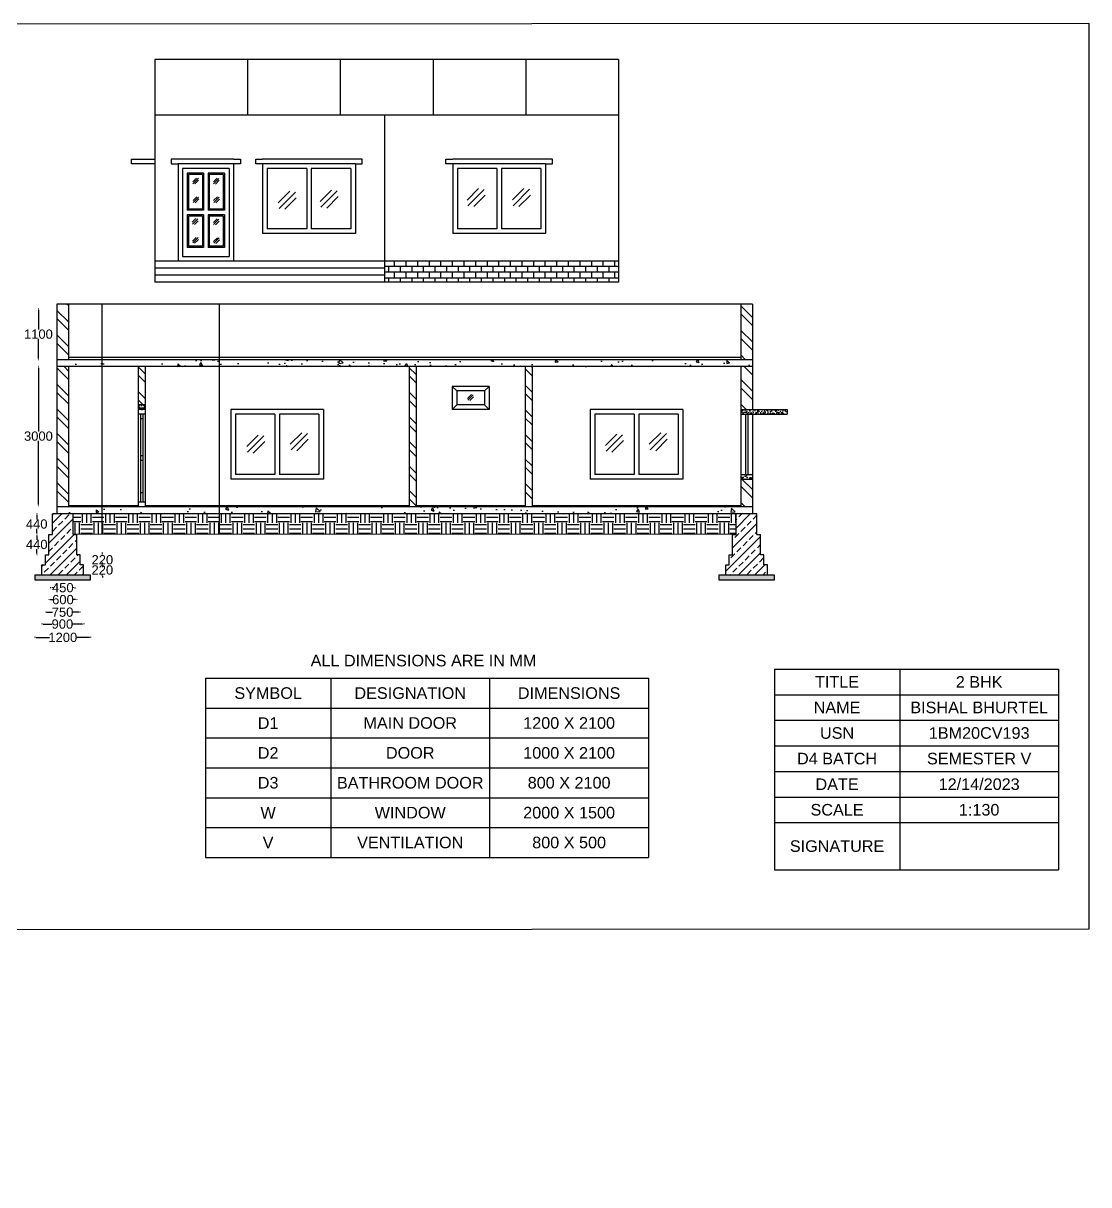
# Model space of a CAD drawing. Header units: inches. Extents: x 822425 to 858460, y 671225 to 696279.
# Drawn here: x 835479 to 858460, y 671225 to 696279 of the extents above; entities that cross this region are included whole.
import ezdxf

# ---------------------------------------------------------------- set-up
doc = ezdxf.new("R2010")
doc.units = ezdxf.units.IN
doc.header["$MEASUREMENT"] = 0
for name, color, linetype in [('DIM', 250, 'Continuous'), ('HATC', 1, 'Continuous'), ('TEXT', 5, 'Continuous')]:
    doc.layers.add(name, color=color, linetype=linetype)
doc.styles.add('Annotative', font='Arial.ttf', dxfattribs={"height": 250})
doc.styles.get("Standard").update_dxf_attribs({"font": 'Arial.ttf'})
doc.dimstyles.new('Annotative', dxfattribs={"dimscale": 0, "dimtxt": 200, "dimasz": 25, "dimexe": 0.18, "dimexo": 0.0625, "dimgap": 0.09, "dimtad": 0, "dimtih": 1, "dimtoh": 1, "dimdec": 0, "dimzin": 0, "dimdsep": 46, "dimtxsty": 'Standard', "dimcen": 0.09, "dimadec": 0, "dimazin": 0, "dimtfac": 1, "dimtdec": 0, "dimtofl": 0, "dimtmove": 0, "dimatfit": 3, "dimfxl": 0, "dimtolj": 1, "dimtzin": 0, "dimarcsym": 0})
pattern_1 = [(320, (0, 0), (-188.2564, -2151.7805), [225, -2475]), (265, (0, 0), (2256.5764, 416.254), [180, -1980]), (10.45144, (-15.7, -179.3), (2068.32, -1735.5265), [191.2206, -2103.4263]), (316.1842, (600, -1e-13), (-496.558, -3201.724), [337.5, -3712.5]), (6.63564, (558.6, -266.8), (2922.356, -2803.986), [286.831, -3155.141]), (261.18416, (600, -1e-13), (2922.356, -2803.986), [270, -2970]), (291, (450, -300), (-1207.8567, -1790.7212), [225, -2475]), (236, (450, -300), (2175.45, -729.946), [180, -1980]), (341.45144, (349.3, -449.2), (967.5935, -2520.667), [191.2206, -2103.4263]), (307.5, (0, 0), (998.68156, -36.47957), [0, -1956, 0, -2010, 0, -1987.5]), (277.5, (0, 0), (1183.2351, -789.2086), [0, -1146, 0, -1911, 0, -757.5]), (237.5, (1e-13, 669), (-67.6646, -1601.4673), [0, -750, 0, -2340, 0, -3105]), (227.5, (2e-13, 969), (300.315, -1749.5585), [0, -975, 0, -1554, 0, -2205])]
pattern_2 = [(320, (12750.19, 13048.53), (-9.41282, -107.5890274), [11.25, -123.75]), (265, (12750.19, 13048.53), (112.82882, 20.8127), [9, -99]), (10.451444, (12749.4, 13039.57), (103.415999, -86.776327), [9.561029, -105.171317]), (316.1842, (12780.19, 13048.53), (-24.827892, -160.0862), [16.875, -185.625]), (6.635635, (12778.12, 13035.19), (146.11779, -140.199292), [14.341551, -157.757064]), (261.184164, (12780.19, 13048.53), (146.11779, -140.199292), [13.5, -148.5]), (291, (12772.69, 13033.53), (-60.3928336, -89.536058), [11.25, -123.75]), (236, (12772.69, 13033.53), (108.772507, -36.4973), [9, -99]), (341.451445, (12767.65, 13026.07), (48.379673, -126.033357), [9.561029, -105.171317]), (307.5, (12750.187, 13048.533), (49.9340781, -1.8239783), [0, -97.8, 0, -100.5, 0, -99.375]), (277.5, (12750.187, 13048.53), (59.1617568, -39.4604306), [0, -57.3, 0, -95.55, 0, -37.875]), (237.5, (12750.187, 13081.983), (-3.3832308, -80.0733654), [0, -37.5, 0, -117, 0, -155.25]), (227.5, (12750.19, 13096.98), (15.0157473, -87.4779254), [0, -48.75, 0, -77.7, 0, -110.25])]

# ---------------------------------------------------------------- blocks, each defined once
blk = doc.blocks.new('*D14')
at = {"layer": 'Defpoints', "color": 0}
for p in [(836107, 685258), (836557, 685258), (836557, 684104)]:
    blk.add_point(p, dxfattribs=at)
at = {"layer": 'DIM', "color": 0, "lineweight": -2}
for p, q in [((836082, 684104), (836057, 684104)), ((836107, 684114), (836107, 684104)), ((836557, 684114), (836557, 684104)), ((836582, 684104), (836607, 684104))]:
    blk.add_line(p, q, dxfattribs=at)
at = {"layer": 'DIM', "color": 0}
for points in [[(836082, 684108), (836082, 684100), (836107, 684104)], [(836582, 684108), (836582, 684100), (836557, 684104)]]:
    blk.add_solid(points, dxfattribs=at)
at = {"layer": 'DIM', "color": 0, "insert": (836332, 684104), "char_height": 200, "attachment_point": 5}
blk.add_mtext('\\A1;450', dxfattribs=at)
blk = doc.blocks.new('*D15')
at = {"layer": 'Defpoints', "color": 0}
for p in [(836032, 684818), (836632, 684818), (836632, 683846)]:
    blk.add_point(p, dxfattribs=at)
at = {"layer": 'DIM', "color": 0, "lineweight": -2}
for p, q in [((836032, 683856), (836032, 683846)), ((836057, 683846), (836114, 683846)), ((836607, 683846), (836556, 683846)), ((836632, 683856), (836632, 683846))]:
    blk.add_line(p, q, dxfattribs=at)
at = {"layer": 'DIM', "color": 0}
for points in [[(836057, 683850), (836057, 683842), (836032, 683846)], [(836607, 683850), (836607, 683842), (836632, 683846)]]:
    blk.add_solid(points, dxfattribs=at)
at = {"layer": 'DIM', "color": 0, "insert": (836335, 683846), "char_height": 200, "attachment_point": 5}
blk.add_mtext('\\A1;600', dxfattribs=at)
blk = doc.blocks.new('*D16')
at = {"layer": 'Defpoints', "color": 0}
for p in [(835957, 684598), (836707, 684598), (836707, 683575)]:
    blk.add_point(p, dxfattribs=at)
at = {"layer": 'DIM', "color": 0, "lineweight": -2}
for p, q in [((835957, 683585), (835957, 683575)), ((835982, 683575), (836107, 683575)), ((836682, 683575), (836547, 683575)), ((836707, 683585), (836707, 683575))]:
    blk.add_line(p, q, dxfattribs=at)
at = {"layer": 'DIM', "color": 0}
for points in [[(835982, 683580), (835982, 683571), (835957, 683575)], [(836682, 683580), (836682, 683571), (836707, 683575)]]:
    blk.add_solid(points, dxfattribs=at)
at = {"layer": 'DIM', "color": 0, "insert": (836327, 683575), "char_height": 200, "attachment_point": 5}
blk.add_mtext('\\A1;750', dxfattribs=at)
blk = doc.blocks.new('*D17')
at = {"layer": 'Defpoints', "color": 0}
for p in [(835882, 684378), (836782, 684378), (836782, 683319)]:
    blk.add_point(p, dxfattribs=at)
at = {"layer": 'DIM', "color": 0, "lineweight": -2}
for p, q in [((835882, 683329), (835882, 683319)), ((835907, 683319), (836102, 683319)), ((836757, 683319), (836543, 683319)), ((836782, 683329), (836782, 683319))]:
    blk.add_line(p, q, dxfattribs=at)
at = {"layer": 'DIM', "color": 0}
for points in [[(835907, 683323), (835907, 683315), (835882, 683319)], [(836757, 683323), (836757, 683315), (836782, 683319)]]:
    blk.add_solid(points, dxfattribs=at)
at = {"layer": 'DIM', "color": 0, "insert": (836323, 683319), "char_height": 200, "attachment_point": 5}
blk.add_mtext('\\A1;900', dxfattribs=at)
blk = doc.blocks.new('*D18')
at = {"layer": 'Defpoints', "color": 0}
for p in [(835732, 684278), (836932, 684278), (836932, 683031)]:
    blk.add_point(p, dxfattribs=at)
at = {"layer": 'DIM', "color": 0, "lineweight": -2}
for p, q in [((835732, 683041), (835732, 683031)), ((835757, 683031), (836043, 683031)), ((836907, 683031), (836621, 683031)), ((836932, 683041), (836932, 683031))]:
    blk.add_line(p, q, dxfattribs=at)
at = {"layer": 'DIM', "color": 0}
for points in [[(835757, 683035), (835757, 683027), (835732, 683031)], [(836907, 683035), (836907, 683027), (836932, 683031)]]:
    blk.add_solid(points, dxfattribs=at)
at = {"layer": 'DIM', "color": 0, "insert": (836332, 683031), "char_height": 200, "attachment_point": 5}
blk.add_mtext('\\A1;1200', dxfattribs=at)
blk = doc.blocks.new('*D19')
at = {"layer": 'Defpoints', "color": 0, "linetype": 'Continuous'}
for p in [(835806, 688872), (836441, 688872), (836441, 685872)]:
    blk.add_point(p, dxfattribs=at)
at = {"layer": 'DIM', "color": 0, "linetype": 'Continuous', "lineweight": -2}
for p, q in [((835816, 688872), (835806, 688872)), ((835806, 688847), (835806, 687474)), ((835806, 685897), (835806, 687269)), ((835816, 685872), (835806, 685872))]:
    blk.add_line(p, q, dxfattribs=at)
at = {"layer": 'DIM', "color": 0, "linetype": 'Continuous'}
for points in [[(835802, 688847), (835811, 688847), (835806, 688872)], [(835802, 685897), (835811, 685897), (835806, 685872)]]:
    blk.add_solid(points, dxfattribs=at)
at = {"layer": 'DIM', "color": 0, "linetype": 'Continuous', "insert": (835806, 687372), "char_height": 200, "attachment_point": 5}
blk.add_mtext('\\A1;3000', dxfattribs=at)
blk = doc.blocks.new('*D9')
at = {"layer": 'Defpoints', "color": 0, "linetype": 'Continuous'}
for p in [(835806, 690122), (836191, 690122), (836191, 689022)]:
    blk.add_point(p, dxfattribs=at)
at = {"layer": 'DIM', "color": 0, "linetype": 'Continuous', "lineweight": -2}
for p, q in [((835816, 690122), (835806, 690122)), ((835806, 690097), (835806, 689674)), ((835806, 689047), (835806, 689470)), ((835816, 689022), (835806, 689022))]:
    blk.add_line(p, q, dxfattribs=at)
at = {"layer": 'DIM', "color": 0, "linetype": 'Continuous'}
for points in [[(835802, 690097), (835811, 690097), (835806, 690122)], [(835802, 689047), (835811, 689047), (835806, 689022)]]:
    blk.add_solid(points, dxfattribs=at)
at = {"layer": 'DIM', "color": 0, "linetype": 'Continuous', "insert": (835806, 689572), "char_height": 200, "attachment_point": 5}
blk.add_mtext('\\A1;1100', dxfattribs=at)
blk = doc.blocks.new('*D10')
at = {"layer": 'Defpoints', "color": 0, "linetype": 'Continuous'}
for p in [(836092, 685697), (835769, 685255), (836092, 685255)]:
    blk.add_point(p, dxfattribs=at)
at = {"layer": 'DIM', "color": 0, "linetype": 'Continuous', "lineweight": -2}
for p, q in [((835779, 685697), (835769, 685697)), ((835769, 685672), (835769, 685578)), ((835769, 685280), (835769, 685373)), ((835779, 685255), (835769, 685255))]:
    blk.add_line(p, q, dxfattribs=at)
at = {"layer": 'DIM', "color": 0, "linetype": 'Continuous'}
for points in [[(835765, 685672), (835774, 685672), (835769, 685697)], [(835765, 685280), (835774, 685280), (835769, 685255)]]:
    blk.add_solid(points, dxfattribs=at)
at = {"layer": 'DIM', "color": 0, "linetype": 'Continuous', "insert": (835769, 685476), "char_height": 200, "width": 111.97, "attachment_point": 5}
blk.add_mtext('\\A1;440', dxfattribs=at)
blk = doc.blocks.new('*D11')
at = {"layer": 'Defpoints', "color": 0, "linetype": 'Continuous'}
for p in [(836017, 685255), (835770, 684815), (836017, 684815)]:
    blk.add_point(p, dxfattribs=at)
at = {"layer": 'DIM', "color": 0, "linetype": 'Continuous', "lineweight": -2}
for p, q in [((835780, 685255), (835769, 685255)), ((835770, 685230), (835770, 685137)), ((835780, 684815), (835769, 684815)), ((835770, 684840), (835770, 684932))]:
    blk.add_line(p, q, dxfattribs=at)
at = {"layer": 'DIM', "color": 0, "linetype": 'Continuous'}
for points in [[(835765, 685230), (835774, 685230), (835770, 685255)], [(835765, 684840), (835774, 684840), (835770, 684815)]]:
    blk.add_solid(points, dxfattribs=at)
at = {"layer": 'DIM', "color": 0, "linetype": 'Continuous', "insert": (835770, 685035), "char_height": 200, "attachment_point": 5}
blk.add_mtext('\\A1;440', dxfattribs=at)
blk = doc.blocks.new('*D12')
at = {"layer": 'Defpoints', "color": 0, "linetype": 'Continuous'}
for p in [(835942, 684815), (835942, 684595), (837185, 684595)]:
    blk.add_point(p, dxfattribs=at)
at = {"layer": 'DIM', "color": 0, "linetype": 'Continuous', "lineweight": -2}
for p, q in [((837175, 684815), (837186, 684815)), ((837185, 684840), (837185, 684865)), ((837175, 684595), (837186, 684595)), ((837185, 684570), (837185, 684545))]:
    blk.add_line(p, q, dxfattribs=at)
at = {"layer": 'DIM', "color": 0, "linetype": 'Continuous'}
for points in [[(837181, 684840), (837190, 684840), (837185, 684815)], [(837181, 684570), (837190, 684570), (837185, 684595)]]:
    blk.add_solid(points, dxfattribs=at)
at = {"layer": 'DIM', "color": 0, "linetype": 'Continuous', "insert": (837185, 684705), "char_height": 200, "attachment_point": 5}
blk.add_mtext('\\A1;220', dxfattribs=at)
blk = doc.blocks.new('*D13')
at = {"layer": 'Defpoints', "color": 0, "linetype": 'Continuous'}
for p in [(835867, 684595), (835867, 684375), (837185, 684375)]:
    blk.add_point(p, dxfattribs=at)
at = {"layer": 'DIM', "color": 0, "linetype": 'Continuous', "lineweight": -2}
for p, q in [((837175, 684595), (837186, 684595)), ((837185, 684620), (837185, 684645)), ((837175, 684375), (837186, 684375)), ((837185, 684350), (837185, 684325))]:
    blk.add_line(p, q, dxfattribs=at)
at = {"layer": 'DIM', "color": 0, "linetype": 'Continuous'}
for points in [[(837181, 684620), (837190, 684620), (837185, 684595)], [(837181, 684350), (837190, 684350), (837185, 684375)]]:
    blk.add_solid(points, dxfattribs=at)
at = {"layer": 'DIM', "color": 0, "linetype": 'Continuous', "insert": (837185, 684485), "char_height": 200, "attachment_point": 5}
blk.add_mtext('\\A1;220', dxfattribs=at)
blk = doc.blocks.new('*T20')
at = {"layer": 'TEXT', "color": 0, "linetype": 'ByBlock', "lineweight": -2}
for p, q in [((0, 0), (9557, 0)), ((0, 0), (0, -3868)), ((2703, 0), (2703, -3868)), ((6130, 0), (6130, -3868)), ((9557, 0), (9557, -3868)), ((0, -645), (9557, -645)), ((0, -1289), (9557, -1289)), ((0, -1934), (9557, -1934)), ((0, -2578), (9557, -2578)), ((0, -3223), (9557, -3223)), ((0, -3868), (9557, -3868))]:
    blk.add_line(p, q, dxfattribs=at)
at = {"layer": 'TEXT', "color": 0, "char_height": 250, "attachment_point": 5}
for s, insert, width in [('SYMBOL', (1352, -322), 2703.29), ('DESIGNATION', (4417, -322), 3426.83), ('DIMENSIONS', (7844, -322), 3426.77), ('D1', (1352, -967), 2703.29), ('MAIN DOOR', (4417, -967), 3426.83), ('1200 X 2100', (7844, -967), 3426.77), ('D2', (1352, -1612), 2703.29), ('DOOR', (4417, -1612), 3426.83), ('1000 X 2100', (7844, -1612), 3426.77), ('D3', (1352, -2256), 2703.29), ('BATHROOM DOOR', (4417, -2256), 3426.83), ('800 X 2100', (7844, -2256), 3426.77), ('W', (1352, -2901), 2703.29), ('WINDOW', (4417, -2901), 3426.83), ('2000 X 1500', (7844, -2901), 3426.77), ('V ', (1352, -3545), 2703.29), ('VENTILATION', (4417, -3545), 3426.83), ('800 X 500', (7844, -3545), 3426.77)]:
    blk.add_mtext(s, dxfattribs=dict(at, insert=insert, width=width))
blk = doc.blocks.new('*T29')
at = {"layer": 'TEXT', "color": 0, "linetype": 'ByBlock', "lineweight": -2}
for p, q in [((0, 0), (6130, 0)), ((0, 0), (0, -4328)), ((2703, 0), (2703, -4328)), ((6130, 0), (6130, -4328)), ((0, -552), (6130, -552)), ((0, -1104), (6130, -1104)), ((0, -1655), (6130, -1655)), ((0, -2207), (6130, -2207)), ((0, -2759), (6130, -2759)), ((0, -3311), (6130, -3311)), ((0, -4328), (6130, -4328))]:
    blk.add_line(p, q, dxfattribs=at)
at = {"layer": 'TEXT', "color": 0, "char_height": 250, "attachment_point": 5}
for s, insert, width in [('TITLE', (1352, -276), 2703.35), ('2 BHK', (4417, -276), 3426.77), ('NAME', (1352, -828), 2703.35), ('BISHAL BHURTEL', (4417, -828), 3426.77), ('USN', (1352, -1379), 2703.35), ('1BM20CV193', (4417, -1379), 3426.77), ('D4 BATCH', (1352, -1931), 2703.35), ('SEMESTER V', (4417, -1931), 3426.77), ('DATE ', (1352, -2483), 2703.35), ('12/14/2023', (4417, -2483), 3426.77), ('SCALE', (1352, -3035), 2703.35), ('1:130', (4417, -3035), 3426.77), ('SIGNATURE', (1352, -3819), 2703.35)]:
    blk.add_mtext(s, dxfattribs=dict(at, insert=insert, width=width))

msp = doc.modelspace()

# ---------------------------------------------------------------- hatches: boundary and pattern name
at = {"linetype": 'Continuous'}
h = msp.add_hatch(dxfattribs=at)
h.set_pattern_fill('BRICK', color=256, scale=500)
h.set_pattern_definition([(0, (13863.47, 19413.78), (0, 125), []), (90, (13863.47, 19413.78), (-250, 2e-14), [125, -125]), (90, (13988.47, 19413.78), (-250, 2e-14), [-125, 125])])
h.paths.add_polyline_path([(848317.1, 691144.5), (843267.1, 691144.5), (843267.1, 690694.5), (848317.1, 690694.5)])
h = msp.add_hatch(dxfattribs=at)
h.set_pattern_fill('AR-CONC', color=256, scale=300, angle=-90)
h.set_pattern_definition(pattern_1)
h.paths.add_polyline_path([(839205.4, 675048.2), (838205.4, 675048.2), (838205.4, 674898.2), (839205.4, 674898.2)])
h.paths.add_polyline_path([(838929, 671324.9), (837729, 671324.9), (837729, 671224.9), (838929, 671224.9)])
h = msp.add_hatch(dxfattribs=at)
h.set_pattern_fill('AR-CONC', color=256, scale=300, angle=-90)
h.set_pattern_definition(pattern_1)
h.paths.add_polyline_path([(839205.4, 675048.2), (838205.4, 675048.2), (838205.4, 674898.2), (839205.4, 674898.2)])
h = msp.add_hatch(dxfattribs=at)
h.set_pattern_fill('AR-CONC', color=256, scale=300, angle=-90)
h.set_pattern_definition(pattern_1)
h.paths.add_polyline_path([(839205.4, 675048.2), (838205.4, 675048.2), (838205.4, 674898.2), (839205.4, 674898.2)])
h = msp.add_hatch(dxfattribs=at)
h.set_pattern_fill('AR-CONC', color=256, scale=300, angle=-90)
h.set_pattern_definition(pattern_1)
h.paths.add_polyline_path([(839205.4, 675048.2), (838205.4, 675048.2), (838205.4, 674898.2), (839205.4, 674898.2)])
at = {"layer": 'HATC', "linetype": 'Continuous'}
h = msp.add_hatch(dxfattribs=at)
h.set_pattern_fill('ANSI32', color=256, scale=1000, angle=-90)
h.paths.add_polyline_path([(851205.6, 690221.7), (850955.6, 690221.7), (850955.6, 689021.7), (851205.6, 689021.7)])
h.paths.add_polyline_path([(850955.6, 687946.7), (851205.6, 687946.7), (851205.6, 688871.7), (850955.6, 688871.7)])
h.paths.add_polyline_path([(850955.6, 685846.7), (851205.6, 685846.7), (851205.6, 686446.7), (850955.6, 686446.7)])
h.paths.add_polyline_path([(846305.6, 685846.7), (846455.6, 685846.7), (846455.6, 688871.7), (846305.6, 688871.7)])
h.paths.add_polyline_path([(843955.6, 688871.7), (843805.6, 688871.7), (843805.6, 685846.7), (843955.6, 685846.7)])
h.paths.add_polyline_path([(836205.6, 685846.7), (836455.6, 685846.7), (836455.6, 688871.7), (836205.6, 688871.7)])
h.paths.add_polyline_path([(836205.6, 689021.7), (836455.6, 689021.7), (836455.6, 690221.7), (836205.6, 690221.7)])
h.paths.add_polyline_path([(837955.6, 688046.7), (838105.6, 688046.7), (838105.6, 688871.7), (837955.6, 688871.7)])
h = msp.add_hatch(dxfattribs=at)
h.set_pattern_fill('AR-CONC', color=256, scale=100, angle=-90)
h.set_pattern_definition([(320, (0, 0), (-62.75213, -717.26018), [75, -825]), (265, (0, 0), (752.19213, 138.75133), [60, -660]), (10.451444, (-5.2, -59.8), (689.44, -578.50885), [63.7402, -701.1421]), (316.1842, (200, -3e-14), (-165.5193, -1067.2413), [112.5, -1237.5]), (6.63564, (186.2, -88.9), (974.1186, -934.6619), [95.6103, -1051.7138]), (261.18416, (200, -3e-14), (974.1186, -934.662), [90, -990]), (291, (150, -100), (-402.6189, -596.90705), [75, -825]), (236, (150, -100), (725.15005, -243.31533), [60, -660]), (341.451445, (116.45, -149.74), (322.53115, -840.22238), [63.7402, -701.1421]), (307.5, (0, 0), (332.893854, -12.159855), [0, -652, 0, -670, 0, -662.5]), (277.5, (0, 0), (394.41171, -263.06954), [0, -382, 0, -637, 0, -252.5]), (237.5, (4e-14, 223), (-22.55487, -533.822436), [0, -250, 0, -780, 0, -1035]), (227.5, (5e-14, 323), (100.10498, -583.18617), [0, -325, 0, -518, 0, -735])])
h.paths.add_polyline_path([(851205.6, 688871.7), (851205.6, 689021.7), (836205.6, 689021.7), (836205.6, 688871.7)])
h.paths.add_polyline_path([(836205.6, 685846.7), (836205.6, 685696.7), (851205.6, 685696.7), (851205.6, 685846.7)])
h = msp.add_hatch(dxfattribs=at)
h.set_pattern_fill('AR-CONC', color=256, scale=15, angle=-90)
h.set_pattern_definition(pattern_2)
h.paths.add_polyline_path([(838105.6, 688046.7), (837955.6, 688046.7), (837955.6, 687946.7), (838105.6, 687946.7)])
h = msp.add_hatch(dxfattribs=at)
h.set_pattern_fill('AR-CONC', color=256, scale=15, angle=-90)
h.set_pattern_definition(pattern_2)
h.paths.add_polyline_path([(850955.6, 687946.7), (850955.6, 687846.7), (851876.9, 687846.7), (851955.6, 687922), (851955.6, 687946.7)])
h = msp.add_hatch(dxfattribs=at)
h.set_pattern_fill('AR-CONC', color=256, scale=25, angle=-90)
h.set_pattern_definition([(320, (12750.19, 13048.53), (-15.688034, -179.315046), [18.75, -206.25]), (265, (12750.19, 13048.53), (188.048033, 34.687833), [15, -165]), (10.451444, (12748.88, 13033.59), (172.359998, -144.627212), [15.935048, -175.285528]), (316.1842, (12800.19, 13048.53), (-41.37982, -266.810333), [28.125, -309.375]), (6.635635, (12796.74, 13026.3), (243.52965, -233.665486), [23.902586, -262.92844]), (261.184164, (12800.2, 13048.53), (243.52965, -233.665486), [22.5, -247.5]), (291, (12787.69, 13023.53), (-100.654723, -149.226763), [18.75, -206.25]), (236, (12787.69, 13023.53), (181.28751, -60.828833), [15, -165]), (341.451445, (12779.3, 13011.1), (80.632788, -210.055594), [15.935047, -175.285528]), (307.5, (12750.19, 13048.53), (83.2234635, -3.039964), [0, -163, 0, -167.5, 0, -165.625]), (277.5, (12750.19, 13048.53), (98.602928, -65.767384), [0, -95.5, 0, -159.25, 0, -63.125]), (237.5, (12750.19, 13104.28), (-5.638718, -133.455609), [0, -62.5, 0, -195, 0, -258.75]), (227.5, (12750.19, 13129.28), (25.026246, -145.796542), [0, -81.25, 0, -129.5, 0, -183.75])])
h.paths.add_polyline_path([(851205.6, 686546.7), (850955.6, 686546.7), (850955.6, 686446.7), (851205.6, 686446.7)])
at = {"layer": 'HATC'}
h = msp.add_hatch(dxfattribs=at)
h.set_pattern_fill('ANSI33', color=256, scale=1000, angle=-1e-14)
h.paths.add_polyline_path([(836106.8, 685254.6), (836031.8, 685254.6), (836031.8, 684814.6), (835956.8, 684814.6), (835956.8, 684594.6), (835881.8, 684594.6), (835881.8, 684374.6), (836781.8, 684374.6), (836781.8, 684594.6), (836706.8, 684594.6), (836706.8, 684814.6), (836631.8, 684814.6), (836631.8, 685254.6), (836556.8, 685254.6), (836556.8, 685694.6), (836106.8, 685694.6), (836106.8, 685694.6)])
at = {"layer": 'HATC', "linetype": 'Continuous'}
h = msp.add_hatch(dxfattribs=at)
h.set_pattern_fill('EARTH', color=256, scale=1000, angle=-90)
h.paths.add_polyline_path([(836556.8, 685696.7), (836556.8, 685258.3), (850854.2, 685253.4), (850854.2, 685696.7)])
at = {"layer": 'HATC'}
h = msp.add_hatch(dxfattribs=at)
h.set_pattern_fill('ANSI33', color=256, scale=1000, angle=-1e-14)
h.paths.add_polyline_path([(850854.2, 685253.4), (850779.2, 685253.4), (850779.2, 684813.4), (850704.2, 684813.4), (850704.2, 684593.4), (850629.2, 684593.4), (850629.2, 684373.4), (851529.2, 684373.4), (851529.2, 684593.4), (851454.2, 684593.4), (851454.2, 684813.4), (851379.2, 684813.4), (851379.2, 685253.4), (851304.2, 685253.4), (851304.2, 685693.4), (850854.2, 685693.4), (850854.2, 685693.4)])
at = {"layer": 'HATC', "linetype": 'Continuous'}
h = msp.add_hatch(dxfattribs=at)
h.set_pattern_fill('AR-CONC', color=256, scale=25, angle=-90)
h.set_pattern_definition([(320, (12750.19, 13048.53), (-15.688034, -179.315046), [18.75, -206.25]), (265, (12750.19, 13048.53), (188.048033, 34.687833), [15, -165]), (10.451444, (12748.88, 13033.59), (172.359998, -144.627212), [15.935048, -175.285528]), (316.1842, (12800.19, 13048.53), (-41.37982, -266.810333), [28.125, -309.375]), (6.635635, (12796.74, 13026.3), (243.52965, -233.665486), [23.902586, -262.92844]), (261.184164, (12800.2, 13048.53), (243.52965, -233.665486), [22.5, -247.5]), (291, (12787.69, 13023.53), (-100.654723, -149.226763), [18.75, -206.25]), (236, (12787.69, 13023.53), (181.28751, -60.828833), [15, -165]), (341.451445, (12779.3, 13011.1), (80.632788, -210.055594), [15.935047, -175.285528]), (307.5, (12750.19, 13048.53), (83.2234635, -3.039964), [0, -163, 0, -167.5, 0, -165.625]), (277.5, (12750.19, 13048.53), (98.602928, -65.767384), [0, -95.5, 0, -159.25, 0, -63.125]), (237.5, (12750.19, 13104.28), (-5.638718, -133.455609), [0, -62.5, 0, -195, 0, -258.75]), (227.5, (12750.19, 13129.28), (25.026246, -145.796542), [0, -81.25, 0, -129.5, 0, -183.75])])
h.paths.add_polyline_path([(850479.2, 684373.4), (850479.2, 684273.4), (851679.2, 684273.4), (851679.2, 684373.4)])
h.paths.add_polyline_path([(836931.8, 684274.6), (836931.8, 684374.6), (835731.8, 684374.6), (835731.8, 684274.6)])

# ---------------------------------------------------------------- linework, layer by layer
for p, q in [((848317.1, 695494.5), (838317.1, 695494.5)), ((848317.1, 694294.5), (838317.1, 694294.5)), ((840017.1, 693344.5), (838817.1, 693344.5)), ((840017.1, 693244.5), (838817.1, 693244.5)), ((839917.1, 693144.5), (838917.1, 693144.5)), ((839917.1, 693144.5), (838917.1, 693144.5)), ((839367.1, 693044.5), (839017.1, 693044.5)), ((839342.1, 693019.5), (839042.1, 693019.5)), ((839817.1, 693044.5), (839467.1, 693044.5)), ((839792.1, 693019.5), (839492.1, 693019.5)), ((846742.1, 693244.5), (844742.1, 693244.5)), ((845692.1, 693144.5), (844842.1, 693144.5)), ((846642.1, 693144.5), (845792.1, 693144.5)), ((839367.1, 692244.5), (839017.1, 692244.5)), ((839342.1, 692269.5), (839042.1, 692269.5)), ((839817.1, 692244.5), (839467.1, 692244.5)), ((839792.1, 692269.5), (839492.1, 692269.5)), ((839367.1, 692144.5), (839017.1, 692144.5)), ((839342.1, 692119.5), (839042.1, 692119.5)), ((839817.1, 692144.5), (839467.1, 692144.5)), ((839792.1, 692119.5), (839492.1, 692119.5)), ((842642.1, 691744.5), (840642.1, 691744.5)), ((841592.1, 691844.5), (840742.1, 691844.5)), ((842542.1, 691844.5), (841692.1, 691844.5)), ((846742.1, 691744.5), (844742.1, 691744.5)), ((845692.1, 691844.5), (844842.1, 691844.5)), ((846642.1, 691844.5), (845792.1, 691844.5)), ((839367.1, 691444.5), (839017.1, 691444.5)), ((839342.1, 691469.5), (839042.1, 691469.5)), ((839817.1, 691444.5), (839467.1, 691444.5)), ((839792.1, 691469.5), (839492.1, 691469.5)), ((848317.1, 691144.5), (838317.1, 691144.5)), ((843267.1, 690994.5), (838317.1, 690994.5)), ((843267.1, 690844.5), (838317.1, 690844.5)), ((848317.1, 690694.5), (838317.1, 690694.5)), ((851205.6, 690221.7), (836205.6, 690221.7)), ((851205.6, 689021.7), (836205.6, 689021.7)), ((850955.6, 689071.7), (836455.6, 689071.7)), ((851205.6, 688871.7), (836205.6, 688871.7)), ((841955.6, 687946.7), (839955.6, 687946.7)), ((840905.6, 687846.7), (840055.6, 687846.7)), ((841855.6, 687846.7), (841005.6, 687846.7)), ((849705.6, 687946.7), (847705.6, 687946.7)), ((848655.6, 687846.7), (847805.6, 687846.7)), ((849605.6, 687846.7), (848755.6, 687846.7)), ((840905.6, 686546.7), (840055.6, 686546.7)), ((841855.6, 686546.7), (841005.6, 686546.7)), ((848655.6, 686546.7), (847805.6, 686546.7)), ((849605.6, 686546.7), (848755.6, 686546.7)), ((841955.6, 686446.7), (839955.6, 686446.7)), ((849705.6, 686446.7), (847705.6, 686446.7)), ((851205.6, 685846.7), (836205.6, 685846.7)), ((837955.6, 685871.7), (836455.6, 685871.7)), ((843805.6, 685871.7), (838105.6, 685871.7)), ((846305.6, 685871.7), (843955.6, 685871.7)), ((850955.6, 685871.7), (846455.6, 685871.7)), ((851304.2, 685696.7), (836106.8, 685696.7)), ((836106.8, 685254.6), (836106.8, 685696.7)), ((836556.8, 685254.6), (836556.8, 685696.7)), ((850854.2, 685253.4), (850854.2, 685696.7)), ((851304.2, 685253.4), (851304.2, 685696.7)), ((836031.8, 684814.6), (836031.8, 685254.6)), ((850854.2, 685253.4), (836557.3, 685258.3)), ((836631.8, 684814.6), (836631.8, 685254.6)), ((850779.2, 684813.4), (850779.2, 685253.4)), ((851379.2, 684813.4), (851379.2, 685253.4)), ((835956.8, 684594.6), (835956.8, 684814.6)), ((835956.8, 684814.6), (836031.8, 684814.6)), ((836706.8, 684814.6), (836631.8, 684814.6)), ((836706.8, 684594.6), (836706.8, 684814.6)), ((850704.2, 684593.4), (850704.2, 684813.4)), ((850704.2, 684813.4), (850779.2, 684813.4)), ((851454.2, 684813.4), (851379.2, 684813.4)), ((851454.2, 684593.4), (851454.2, 684813.4)), ((835881.8, 684374.6), (835881.8, 684594.6)), ((835881.8, 684594.6), (835956.8, 684594.6)), ((836781.8, 684594.6), (836706.8, 684594.6)), ((836781.8, 684374.6), (836781.8, 684594.6)), ((850629.2, 684373.4), (850629.2, 684593.4)), ((850629.2, 684593.4), (850704.2, 684593.4)), ((851529.2, 684593.4), (851454.2, 684593.4)), ((851529.2, 684373.4), (851529.2, 684593.4)), ((836931.8, 684374.6), (835731.8, 684374.6)), ((835731.8, 684274.6), (836931.8, 684274.6)), ((836931.8, 684274.6), (836931.8, 684374.6)), ((851679.2, 684373.4), (850479.2, 684373.4)), ((850479.2, 684273.4), (851679.2, 684273.4)), ((851679.2, 684273.4), (851679.2, 684373.4))]:
    msp.add_line(p, q)
at = {"linetype": 'ByBlock'}
for p, q in [((838317.1, 695494.5), (838317.1, 691144.5)), ((840317.1, 695494.5), (840317.1, 694294.5)), ((842317.1, 695494.5), (842317.1, 694294.5)), ((844317.1, 695494.5), (844317.1, 694294.5)), ((846317.1, 695494.5), (846317.1, 694294.5)), ((848317.1, 695494.5), (848317.1, 691144.5)), ((843267.1, 694294.5), (843267.1, 691144.5)), ((837817.1, 693244.5), (837817.1, 693344.5)), ((837817.1, 693344.5), (838317.1, 693344.5)), ((838817.1, 693344.5), (838667.1, 693344.5)), ((838667.1, 693344.5), (838667.1, 693244.5)), ((840017.1, 693344.5), (840167.1, 693344.5)), ((840167.1, 693344.5), (840167.1, 693244.5)), ((840492.1, 693244.5), (840492.1, 693344.5)), ((840492.1, 693344.5), (840642.1, 693344.5)), ((842642.1, 693344.5), (840642.1, 693344.5)), ((842792.1, 693344.5), (842642.1, 693344.5)), ((842792.1, 693244.5), (842792.1, 693344.5)), ((844592.1, 693244.5), (844592.1, 693344.5)), ((844592.1, 693344.5), (844742.1, 693344.5)), ((846742.1, 693344.5), (844742.1, 693344.5)), ((846892.1, 693344.5), (846742.1, 693344.5)), ((846892.1, 693244.5), (846892.1, 693344.5)), ((838317.1, 693244.5), (837817.1, 693244.5)), ((838667.1, 693244.5), (838817.1, 693244.5)), ((838817.1, 693244.5), (838817.1, 691144.5)), ((838917.1, 693144.5), (838917.1, 691244.5)), ((839017.1, 693044.5), (839017.1, 692244.5)), ((839042.1, 693019.5), (839042.1, 692269.5)), ((839342.1, 693019.5), (839342.1, 692269.5)), ((839367.1, 693044.5), (839367.1, 692244.5)), ((839467.1, 693044.5), (839467.1, 692244.5)), ((839492.1, 693019.5), (839492.1, 692269.5)), ((839792.1, 693019.5), (839792.1, 692269.5)), ((839817.1, 693044.5), (839817.1, 692244.5)), ((839917.1, 693144.5), (839917.1, 691244.5)), ((840017.1, 693244.5), (840017.1, 691144.5)), ((840167.1, 693244.5), (840017.1, 693244.5)), ((840642.1, 693244.5), (840492.1, 693244.5)), ((842642.1, 693244.5), (840642.1, 693244.5)), ((840642.1, 693244.5), (840642.1, 691744.5)), ((841592.1, 693144.5), (840742.1, 693144.5)), ((840742.1, 693144.5), (840742.1, 691844.5)), ((841592.1, 693144.5), (841592.1, 691844.5)), ((842542.1, 693144.5), (841692.1, 693144.5)), ((841692.1, 693144.5), (841692.1, 691844.5)), ((842542.1, 693144.5), (842542.1, 691844.5)), ((842642.1, 693244.5), (842642.1, 691744.5)), ((842642.1, 693244.5), (842792.1, 693244.5)), ((844742.1, 693244.5), (844592.1, 693244.5)), ((844742.1, 693244.5), (844742.1, 691744.5)), ((846742.1, 693244.5), (844742.1, 693244.5)), ((844842.1, 693144.5), (844842.1, 691844.5)), ((845692.1, 693144.5), (845692.1, 691844.5)), ((845792.1, 693144.5), (845792.1, 691844.5)), ((846642.1, 693144.5), (846642.1, 691844.5)), ((846742.1, 693244.5), (846742.1, 691744.5)), ((846742.1, 693244.5), (846892.1, 693244.5)), ((839017.1, 692144.5), (839017.1, 691444.5)), ((839042.1, 692119.5), (839042.1, 691469.5)), ((839342.1, 692119.5), (839342.1, 691469.5)), ((839367.1, 692144.5), (839367.1, 691444.5)), ((839467.1, 692144.5), (839467.1, 691444.5)), ((839492.1, 692119.5), (839492.1, 691469.5)), ((839792.1, 692119.5), (839792.1, 691469.5)), ((839817.1, 692144.5), (839817.1, 691444.5)), ((838317.1, 691144.5), (838317.1, 690694.5)), ((848317.1, 691144.5), (848317.1, 690694.5)), ((839955.6, 687946.7), (839955.6, 686446.7)), ((840055.6, 687846.7), (840055.6, 686546.7)), ((840905.6, 687846.7), (840905.6, 686546.7)), ((841005.6, 687846.7), (841005.6, 686546.7)), ((841855.6, 687846.7), (841855.6, 686546.7)), ((841955.6, 687946.7), (841955.6, 686446.7)), ((847705.6, 687946.7), (847705.6, 686446.7)), ((847805.6, 687846.7), (847805.6, 686546.7)), ((848655.6, 687846.7), (848655.6, 686546.7)), ((848755.6, 687846.7), (848755.6, 686546.7)), ((849605.6, 687846.7), (849605.6, 686546.7)), ((849705.6, 687946.7), (849705.6, 686446.7))]:
    msp.add_line(p, q, dxfattribs=at)
at = {"linetype": 'Continuous'}
for p, q in [((839214.9, 692939.3), (839134.1, 692858.5)), ((839255.3, 692933.5), (839139.8, 692818.1)), ((839261.1, 692893.1), (839180.2, 692812.3)), ((839660.2, 692938.1), (839579.4, 692857.3)), ((839700.6, 692932.3), (839585.2, 692816.8)), ((839706.4, 692891.9), (839625.6, 692811.1)), ((839221.2, 692534.2), (839140.4, 692453.4)), ((839261.6, 692528.4), (839146.1, 692413)), ((839666.5, 692532.9), (839585.7, 692452.1)), ((839706.9, 692527.2), (839591.5, 692411.7)), ((841226.6, 692654.8), (840979.1, 692407.3)), ((841350.3, 692637.1), (840996.8, 692283.6)), ((841368, 692513.4), (841120.5, 692265.9)), ((842129.1, 692681.6), (841881.6, 692434.1)), ((842252.9, 692664), (841899.3, 692310.4)), ((842270.6, 692540.2), (842023.1, 692292.7)), ((845299.8, 692711.5), (845052.3, 692464)), ((845423.5, 692693.8), (845069.9, 692340.3)), ((845441.2, 692570.1), (845193.7, 692322.6)), ((846275.6, 692714.1), (846028.1, 692466.6)), ((846399.3, 692696.4), (846045.8, 692342.9)), ((846417, 692572.7), (846169.5, 692325.2)), ((839267.4, 692488), (839186.5, 692407.2)), ((839712.7, 692486.8), (839631.9, 692406)), ((839203.6, 692065.4), (839122.8, 691984.6)), ((839244, 692059.6), (839128.6, 691944.2)), ((839249.8, 692019.2), (839169, 691938.4)), ((839660.2, 692058.7), (839579.4, 691977.9)), ((839700.6, 692052.9), (839585.2, 691937.5)), ((839706.4, 692012.5), (839625.6, 691931.7)), ((839209.9, 691660.3), (839129.1, 691579.5)), ((839250.3, 691654.5), (839134.9, 691539.1)), ((839256.1, 691614.1), (839175.3, 691533.3)), ((839666.5, 691653.6), (839585.7, 691572.8)), ((839706.9, 691647.8), (839591.5, 691532.3)), ((839712.7, 691607.4), (839631.9, 691526.6)), ((838917.1, 691244.5), (839917.1, 691244.5)), ((843267.1, 691144.5), (843267.1, 690694.5)), ((836205.6, 690221.7), (836205.6, 685696.7)), ((836455.6, 690221.7), (836455.6, 689021.7)), ((837174.5, 690221.7), (837174.4, 685258.1)), ((839702.6, 690221.7), (839702.5, 685257.2)), ((850955.6, 690221.7), (850955.6, 689021.7)), ((851205.6, 690221.7), (851205.6, 687946.7)), ((836455.6, 688871.7), (836455.6, 685846.7)), ((837955.6, 688871.7), (837955.6, 685846.7)), ((838105.6, 688871.7), (838105.6, 685846.7)), ((843805.6, 688871.7), (843805.6, 685846.7)), ((843955.6, 688871.7), (843955.6, 685846.7)), ((846305.6, 688871.7), (846305.6, 685846.7)), ((846455.6, 688871.7), (846455.6, 685846.7)), ((850955.6, 688871.7), (850955.6, 685846.7)), ((844730.6, 688446.7), (844730.6, 687946.7)), ((845530.6, 688446.7), (844730.6, 688446.7)), ((844730.6, 688446.7), (844830.6, 688346.7)), ((844830.6, 688346.7), (844830.6, 688046.7)), ((845430.6, 688346.7), (844830.6, 688346.7)), ((845143.9, 688268), (845063.1, 688187.2)), ((845184.3, 688262.3), (845068.8, 688146.8)), ((845430.6, 688346.7), (845530.6, 688446.7)), ((845430.6, 688346.7), (845430.6, 688046.7)), ((845530.6, 688446.7), (845530.6, 687946.7)), ((838105.6, 688046.7), (837955.6, 688046.7)), ((844830.6, 688046.7), (844730.6, 687946.7)), ((845430.6, 688046.7), (844830.6, 688046.7)), ((845190.1, 688221.9), (845109.2, 688141.1)), ((845430.6, 688046.7), (845530.6, 687946.7)), ((838105.6, 687946.7), (837955.6, 687946.7)), ((838105.6, 687946.7), (837955.6, 687946.7)), ((838105.6, 687846.7), (837955.6, 687846.7)), ((838005.6, 687846.7), (838005.6, 685946.7)), ((838055.6, 687746.7), (838005.6, 687746.7)), ((838055.6, 687846.7), (838055.6, 685946.7)), ((845530.6, 687946.7), (844730.6, 687946.7)), ((850955.6, 687946.7), (851955.6, 687946.7)), ((850955.6, 687846.7), (851955.6, 687846.7)), ((851055.6, 687846.7), (851055.6, 686546.7)), ((851105.6, 687846.7), (851105.6, 686546.7)), ((851205.6, 687846.7), (851205.6, 685696.7)), ((851955.6, 687946.7), (851955.6, 687846.7)), ((840546.9, 687396.4), (840299.4, 687148.9)), ((840670.7, 687378.7), (840317.1, 687025.1)), ((840688.3, 687255), (840440.9, 687007.5)), ((841485, 687446.3), (841237.5, 687198.8)), ((841608.8, 687428.6), (841255.2, 687075.1)), ((841626.4, 687304.9), (841379, 687057.4)), ((848282.8, 687418.1), (848035.3, 687170.6)), ((848406.6, 687400.4), (848053, 687046.8)), ((848424.3, 687276.6), (848176.8, 687029.2)), ((849227.3, 687446.5), (848979.8, 687199)), ((849351, 687428.8), (848997.5, 687075.2)), ((849368.7, 687305), (849121.2, 687057.6)), ((838055.6, 686946.7), (838005.6, 686946.7)), ((838055.6, 686846.7), (838005.6, 686846.7)), ((850955.6, 686546.7), (851205.6, 686546.7)), ((850955.6, 686446.7), (851205.6, 686446.7)), ((838055.6, 686146.7), (838005.6, 686146.7)), ((838105.6, 685946.7), (837955.6, 685946.7)), ((844730.6, 685871.7), (844730.6, 685846.7)), ((845530.6, 685871.7), (845530.6, 685846.7)), ((836031.8, 685254.6), (836106.8, 685254.6)), ((836556.8, 685254.6), (836631.8, 685254.6)), ((850779.2, 685253.4), (850854.2, 685253.4)), ((851304.2, 685253.4), (851379.2, 685253.4)), ((835731.8, 684374.6), (835731.8, 684274.6)), ((850479.2, 684373.4), (850479.2, 684273.4))]:
    msp.add_line(p, q, dxfattribs=at)
at = {"layer": 'HATC', "linetype": 'Continuous'}
msp.add_lwpolyline([(822424.9, 696258.5), (858459.9, 696278.9), (858459.9, 676739.4), (822424.9, 676719)], close=True, dxfattribs=at)

# ---------------------------------------------------------------- block references
for name, p in [('*T29', (851679.2, 682347)), ('*T20', (839408.2, 682151))]:
    msp.add_blockref(name, p)

# ---------------------------------------------------------------- texts
at = {"layer": 'TEXT', "linetype": 'Continuous', "insert": (841659.8, 682656.6), "char_height": 250, "attachment_point": 1, "style": 'Annotative'}
msp.add_mtext_dynamic_manual_height_columns('{\\W0.147091; }ALL DIMENSIONS ARE IN MM', width=4873.02, gutter_width=1250, heights=[383.5], dxfattribs=at)

# ---------------------------------------------------------------- dimensions: what is measured, and where the dimension line sits
at = {"layer": 'DIM', "linetype": 'Continuous'}
for base, p1, p2, picture, middle in [((835806.4, 690121.7), (836190.8, 689021.7), (836190.8, 690121.7), '*D9', (835806.4, 689571.7)), ((835806.4, 688871.7), (836440.8, 685871.7), (836440.8, 688871.7), '*D19', (835806.4, 687371.7)), ((837185.4, 684594.6), (835942, 684814.6), (835942, 684594.6), '*D12', (837185.4, 684704.6)), ((837185.4, 684374.6), (835867, 684594.6), (835867, 684374.6), '*D13', (837185.4, 684484.6))]:
    dim = msp.add_linear_dim(base=base, p1=p1, p2=p2, angle=90, dimstyle='Annotative', dxfattribs=at)
    dim.commit()
    dim.dimension.update_dxf_attribs({"geometry": picture, "text_midpoint": middle})
dim = msp.add_linear_dim(base=(835769.4, 685254.6), p1=(836092, 685696.7), p2=(836092, 685254.6), angle=90, text='440', dimstyle='Annotative', dxfattribs=at)
dim.commit()
dim.dimension.update_dxf_attribs({"geometry": '*D10', "text_midpoint": (835769.4, 685475.7)})
dim = msp.add_linear_dim(base=(835769.6, 684814.6), p1=(836017, 685254.6), p2=(836017, 684814.6), angle=90, dimstyle='Annotative', dxfattribs=at)
dim.commit()
dim.dimension.update_dxf_attribs({"geometry": '*D11', "text_midpoint": (835769.6, 685034.6), "dimtype": 160})
at = {"layer": 'DIM'}
for base, p1, p2, angle, picture, middle in [((836557.3, 684104.3), (836107.3, 685258.3), (836557.3, 685258.3), 0.00012, '*D14', (836332.3, 684104.3)), ((836632.3, 683845.8), (836032.3, 684818.3), (836632.3, 684818.3), 0.00009, '*D15', (836335.3, 683845.8)), ((836707.3, 683575.4), (835957.3, 684598.3), (836707.3, 684598.3), 0.00007, '*D16', (836326.8, 683575.4))]:
    dim = msp.add_linear_dim(base=base, p1=p1, p2=p2, angle=angle, dimstyle='Annotative', dxfattribs=at)
    dim.commit()
    dim.dimension.update_dxf_attribs({"geometry": picture, "text_midpoint": middle, "dimtype": 161})
for base, p1, p2, picture, middle in [((836932.3, 683031.2), (835732.3, 684278.3), (836932.3, 684278.3), '*D18', (836332.3, 683031.2)), ((836782.3, 683318.9), (835882.3, 684378.3), (836782.3, 684378.3), '*D17', (836322.6, 683318.9))]:
    dim = msp.add_linear_dim(base=base, p1=p1, p2=p2, dimstyle='Annotative', dxfattribs=at)
    dim.commit()
    dim.dimension.update_dxf_attribs({"geometry": picture, "text_midpoint": middle, "dimtype": 160})

doc.saveas('drawing.dxf')
